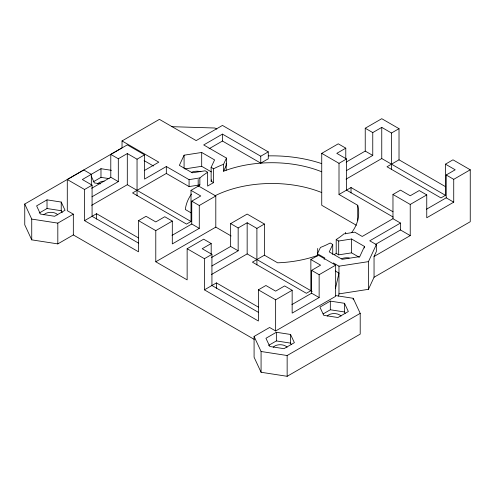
<?xml version="1.0" encoding="UTF-8"?>
<svg xmlns="http://www.w3.org/2000/svg" width="495" height="495" viewBox="0 0 495 495"><rect width="100%" height="100%" fill="white"/><g stroke="black" fill="none" stroke-linecap="round" stroke-linejoin="round"><path stroke-width="0.74" d="M335.424 288.653L338.97 273.116L335.276 270.982M338.462 296.103L338.97 293.888L338.97 266.192L333.333 262.938M184.084 155.189L179.363 165.355L192.258 172.798L205.147 170.806L207.64 172.241L207.64 186.089L208.451 185.582A86.786 50.106 0 0 1 212.732 183.107L213.617 182.636L213.617 168.789L211.13 167.353L214.583 159.91L201.694 152.466L184.084 155.189L184.084 168.269M213.617 182.636L211.13 181.201L211.755 179.846M321.7 171.784A86.786 50.106 0 0 0 264.355 162.911L259.844 163.208A86.786 50.106 0 0 0 243.664 165.454L242.241 165.745A86.786 50.106 0 0 0 236.622 167.056L233.875 167.793A86.786 50.106 0 0 0 227.224 169.878L223.561 171.221L223.561 164.297L226.45 158.072L203.699 144.936L222.453 134.108L260.747 156.216L268.271 151.872L268.271 158.796L260.747 163.14L222.453 141.032L209.057 148.766M223.561 171.221L226.45 164.996L226.45 158.072M317.388 256.039L317.388 253.731L320.451 247.444A86.786 50.106 0 0 0 326.533 244.839L330.221 243.014L332.714 244.456L332.714 254.455M332.714 244.456L329.255 251.899L342.15 259.337L359.76 256.614L364.475 246.448L351.586 239.005L338.691 241.003L336.204 239.561L339.366 237.433A86.786 50.106 0 0 0 343.87 233.918L354.767 232.155L362.216 236.455L392.968 218.71L400.492 223.053L400.492 229.977L375.761 244.252M338.97 293.888L368.447 289.328L368.447 261.632L376.342 244.61L369.746 240.805L400.492 223.053M368.447 289.328L374.047 277.262L374.047 256.49L376.342 251.534L376.342 244.61M324.107 259.392L324.844 258.037L317.388 253.731M91.705 188.279L110.787 177.26L110.787 154.409L127.302 144.874L144.571 154.842L144.571 179.079L166.326 166.518L189.078 179.654L199.974 177.884A86.786 50.106 0 0 1 203.532 175.057L207.64 172.241M199.856 177.983L199.856 184.907L198.179 186.411L198.179 179.487M336.204 239.561L336.204 253.409L335.393 253.923A86.786 50.106 0 0 1 334.348 254.554M254.244 339.391L73.328 234.939L57.816 243.893L31.736 239.858L24.75 224.804L24.75 204.033L122.03 147.869L122.03 140.945L159.409 119.363L196.175 140.592L222.453 125.421L268.271 151.872M73.328 234.939L73.328 214.168L67.289 210.678L67.289 179.524L83.803 169.989L91.328 174.333L91.328 185.755M47.019 199.862L36.618 205.871L40.429 214.075L54.636 216.272L65.037 210.264L61.231 202.059L47.019 199.862L47.019 208.519L39.223 213.023M91.228 174.339L100.98 168.708L111.455 170.329M91.328 174.333L82.337 179.524L92.082 185.149L92.082 216.303L138.711 243.231M110.787 154.409L118.311 158.759L127.302 153.561L137.047 159.186L144.571 154.842M93.184 181.869L100.98 177.365L109.209 178.633M67.289 179.524L84.552 189.492L92.082 185.149M91.99 196.8L118.311 181.603L118.311 158.759M144.299 170.546L158.802 162.174L122.03 140.945M24.75 204.033L31.736 219.087L57.816 223.121L73.328 214.168M91.594 205.338L127.302 184.715L191.008 221.5L191.008 190.346L198.532 185.996L215.801 195.971L215.801 227.125L155.783 261.775L155.783 230.621L138.513 220.646L138.513 251.806L84.552 220.652L84.552 189.492M84.552 220.652L96.575 213.71L138.544 237.94M199.856 184.907L189.078 186.578L166.326 173.442L132.549 192.939L186.51 224.093L191.008 221.5M138.513 220.646L146.044 216.303L155.783 221.927L164.779 216.736L172.303 221.079L172.303 243.93L199.281 228.35L199.281 205.505L215.801 195.971M172.019 235.403L191.757 224.006L191.757 201.162L200.753 195.971L191.008 190.346M155.783 230.621L172.303 221.079M356.381 225.274L321.738 205.276L321.738 153.351L338.252 143.816L345.782 148.16L345.782 158.821M346.154 162.1L365.236 151.086L365.236 128.236L381.756 118.701L399.019 128.669L399.019 159.823L445.655 186.751M345.782 148.16L336.786 153.351L346.531 158.975L346.531 190.129L393.16 217.058M365.236 128.236L372.76 132.58L381.756 127.388L391.496 133.013L399.019 128.669M155.783 261.775L187.141 279.879L187.141 248.725L203.662 239.184L211.186 243.528L211.186 254.195M211.557 257.474L230.639 246.454L230.639 223.61L247.16 214.075L264.423 224.043L264.423 255.197L277.633 262.82L280.993 262.659A86.786 50.106 0 0 0 308.595 258.235L309.963 257.858A86.786 50.106 0 0 0 316.621 255.773L317.679 255.401M321.738 153.351L339.007 163.319L346.531 158.975M211.186 243.528L202.189 248.725L211.934 254.35L211.934 285.504L258.569 312.425M230.639 223.61L238.163 227.954L247.16 222.762L256.899 228.387L264.423 224.043M346.438 170.626L372.76 155.43L372.76 132.58M187.141 248.725L204.41 258.693L211.934 254.35M346.042 179.159L381.756 158.542L445.457 195.321L445.457 164.167L452.981 159.823L470.25 169.791L470.25 221.717L374.047 277.262M211.841 265.994L238.163 250.798L238.163 227.954M339.007 163.319L339.007 194.473L351.023 187.537L392.993 211.767M399.019 159.823L386.997 166.766L440.958 197.92L445.457 195.321M211.445 274.533L247.16 253.916L312.159 291.444M204.41 258.693L204.41 289.847L216.433 282.905L258.402 307.135M264.423 255.197L252.407 262.14L306.368 293.294L310.86 290.695L310.86 259.541L318.384 255.197L335.653 265.165L335.653 296.319L275.641 330.969L269.596 327.48L254.083 336.439L254.083 357.211L261.075 372.265L287.149 376.299L360.205 334.125L360.205 313.354L353.22 298.293L335.387 295.54M392.968 218.71L392.968 194.473L400.492 190.129L410.231 195.754L419.228 190.563L426.752 194.906L426.752 217.757L453.729 202.177L453.729 179.332L470.25 169.791M426.467 209.23L446.205 197.833L446.205 174.989L455.202 169.791L445.457 164.167M204.41 289.847L258.371 321.001L258.371 289.847L265.895 285.504L275.635 291.128L284.631 285.937L292.155 290.28L292.155 313.125L319.139 297.551L319.139 274.7L335.653 265.165M392.968 194.473L410.231 204.447L426.752 194.906M291.871 304.604L311.609 293.207L311.609 270.357L320.605 265.165L310.86 259.541M258.371 289.847L275.641 299.815L292.155 290.28M374.047 256.49L410.231 235.601L410.231 204.447M276.358 332.269L265.957 338.277L269.763 346.475L283.969 348.678L294.377 342.67L290.565 334.465L276.358 332.269L276.358 340.925L268.556 345.43M330.32 301.115L319.918 307.123L323.724 315.321L337.93 317.524L348.338 311.516L344.526 303.311L330.32 301.115L330.32 309.771L323.167 313.898M254.083 336.439L261.075 351.493L287.149 355.528L360.205 313.354M213.617 168.789L213.852 168.671A86.786 50.106 0 0 1 217.305 166.963L218.493 166.419A86.786 50.106 0 0 1 223.394 164.365L223.561 164.297M184.814 168.925L201.694 166.314L211.359 171.895M336.204 253.409L338.691 254.845L351.586 252.852L359.321 257.32M338.97 266.192L368.447 261.632M171.753 126.671L214.96 128.019L216.835 129.102M100.374 183.843L94.39 182.921L91.216 176.084M47.019 208.519L61.231 210.715L62.184 212.763M330.32 309.771L344.526 311.968L345.164 313.335M276.358 340.925L290.565 343.122L291.202 344.489M446.205 174.989L453.729 179.332M365.236 151.086L372.76 155.43M446.205 197.833L453.729 202.177M339.007 194.473L357.712 205.276L357.86 205.852A86.786 50.106 0 0 1 351.809 232.403M400.492 229.977L410.231 235.601M144.095 160.603L153.45 166.011M191.757 201.162L199.281 205.505M311.609 270.357L319.139 274.7M191.268 212.961L185.328 209.527L185.613 207.591A86.786 50.106 0 0 1 191.454 194.059M215.801 227.125L231.146 235.985M110.787 177.26L118.311 181.603M191.757 224.006L199.281 228.35M230.639 246.454L238.163 250.798M311.609 293.207L319.139 297.551M391.496 133.013L391.496 169.556M381.756 127.388L381.756 158.542M364.475 246.448L364.475 247.989M357.712 205.276L357.712 220.659M353.22 298.293L353.22 299.834M351.586 239.005L351.586 252.852M351.023 187.537L351.023 192.92M345.659 232.322L345.659 233.857M344.526 303.311L344.526 311.968M338.691 241.003L338.691 254.845M317.679 248.478L317.679 253.861M290.565 334.465L290.565 343.122M287.149 355.528L287.149 376.299M275.641 299.815L275.641 330.969M261.075 351.493L261.075 372.265M260.747 156.216L260.747 163.14M256.899 228.387L256.899 264.924M247.16 222.762L247.16 253.916M226.166 163.331L226.166 170.255M222.453 134.108L222.453 141.032M216.433 282.905L216.433 288.288M211.13 167.353L211.13 181.201M201.694 152.466L201.694 166.314M189.078 179.654L189.078 186.578M166.326 166.518L166.326 173.442M137.047 159.186L137.047 195.729M127.302 153.561L127.302 184.715M100.98 168.708L100.98 177.365M96.575 213.71L96.575 219.093M61.231 202.059L61.231 210.715M57.816 223.121L57.816 243.893M31.736 219.087L31.736 239.858M214.985 195.785A86.786 50.106 0 0 1 217.305 194.659L218.493 194.114A86.786 50.106 0 0 1 235.243 188.187L236.622 187.822A86.786 50.106 0 0 1 242.241 186.516L243.664 186.219A86.786 50.106 0 0 1 284 183.979L285.497 184.109A86.786 50.106 0 0 1 321.7 192.555M273.246 347.267A7.629 4.405 0 0 1 280.164 344.718A7.629 4.405 0 0 1 287.081 347.267M327.207 316.113A7.629 4.405 0 0 1 334.125 313.564A7.629 4.405 0 0 1 341.043 316.113M268.476 155.875A98.697 56.981 0 0 1 289.061 156.711L290.751 156.89A98.697 56.981 0 0 1 321.267 163.48M97.874 183.707A7.629 4.405 0 0 1 104.123 181.176M43.913 214.861A7.629 4.405 0 0 1 50.83 212.318A7.629 4.405 0 0 1 57.748 214.861M191.744 172.167A9.114 5.266 0 0 1 200.828 171.709M341.637 258.712A9.114 5.266 0 0 1 346.073 257.777L347.663 257.777A9.114 5.266 0 0 1 349.229 257.938"/></g></svg>
